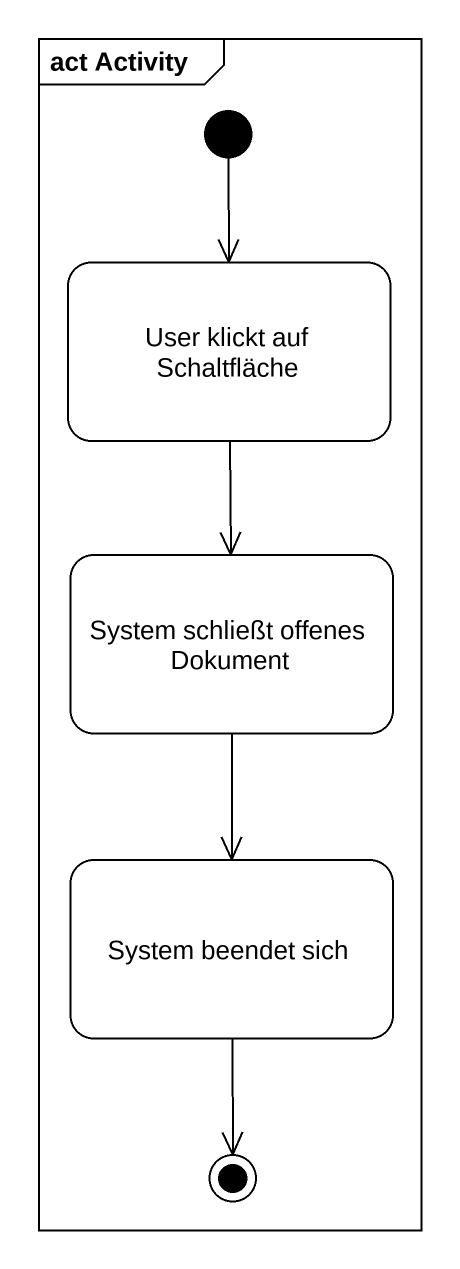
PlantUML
@startuml
mainframe act Activity
hide empty description
state "User klickt auf Schaltfläche" as User_klickt_auf_Schaltfläche
state "System schließt offenes Dokument" as System_schließt_offenes
state "System beendet sich" as System_beendet_sich
[*] --> User_klickt_auf_Schaltfläche
User_klickt_auf_Schaltfläche --> System_schließt_offenes
System_schließt_offenes --> System_beendet_sich
System_beendet_sich --> [*]
@enduml
